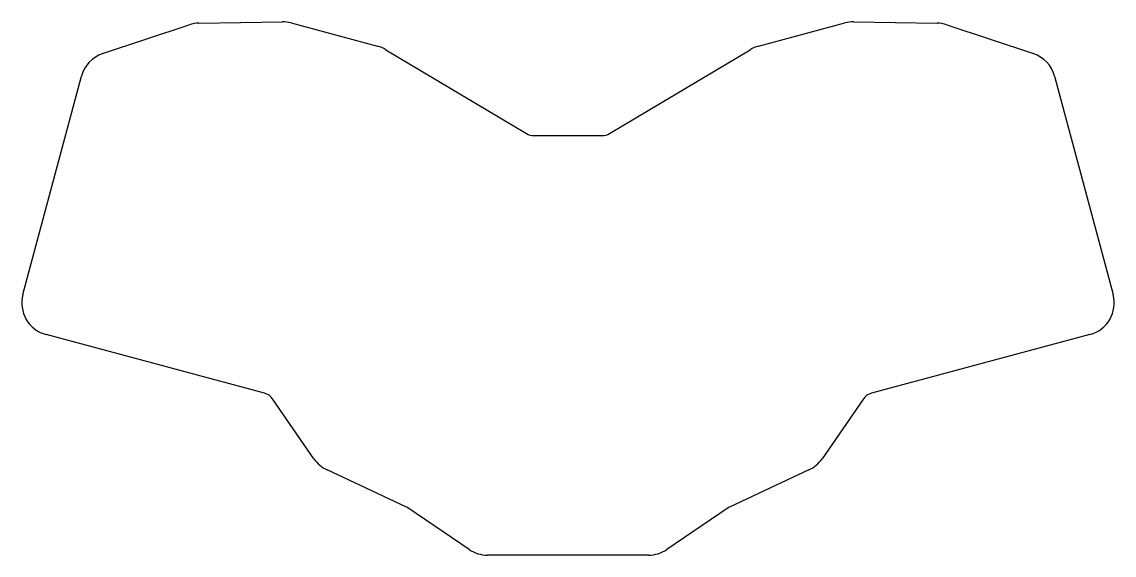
# Model space of a CAD drawing. Header units: millimetres. Extents: x -15 to 218, y -58 to 56.
import ezdxf

# ---------------------------------------------------------------- set-up
doc = ezdxf.new("R2010")
doc.units = ezdxf.units.MM

msp = doc.modelspace()

# ---------------------------------------------------------------- linework, layer by layer
for p, q in [((1.86, 48.91), (20.36, 55.09)), ((22.47, 55.45), (40.3, 55.7)), ((42.21, 55.47), (60.72, 50.5)), ((142.28, 50.5), (160.79, 55.47)), ((162.7, 55.7), (180.53, 55.45)), ((182.64, 55.09), (201.14, 48.91)), ((62.5, 49.75), (92.62, 31.79)), ((110.38, 31.79), (140.5, 49.75)), ((-15.21, -2.66), (-2.68, 44.08)), ((205.68, 44.08), (218.2, -2.66)), ((94.15, 31.36), (108.85, 31.36)), ((36.52, -23.76), (-10.26, -11.23)), ((213.26, -11.23), (166.48, -23.76)), ((47.11, -37.82), (38.21, -24.95)), ((164.79, -24.95), (155.89, -37.82)), ((66.79, -48.06), (49.91, -40.19)), ((153.09, -40.19), (136.21, -48.06)), ((80.33, -57.22), (67.2, -48.29)), ((135.79, -48.29), (122.67, -57.22)), ((118.74, -58.43), (84.26, -58.43))]:
    msp.add_line(p, q)
for centre, radius, start, end in [((22.57, 48.45), 7, 90.8192, 108.4691), ((40.4, 48.7), 7, 75, 90.8192), ((162.6, 48.7), 7, 89.1808, 105), ((180.42, 48.45), 7, 71.5309, 89.1808), ((58.91, 43.74), 7, 59.1808, 75), ((144.09, 43.74), 7, 105, 120.8192), ((4.08, 42.27), 7, 108.4691, 165), ((2.81, 46.07), 3, 108.4691312, 108.4691335), ((198.92, 42.27), 7, 15, 71.5309), ((200.19, 46.07), 3, 71.5308665, 71.5308688), ((0.22, 43.31), 3, 164.9999997, 165.0000021), ((202.78, 43.31), 3, 14.9999979, 15.0000003), ((94.15, 34.36), 3, 239.1808, 270), ((108.85, 34.36), 3, 270, 300.8192), ((-8.44, -4.47), 7, 165, 255), ((211.44, -4.47), 7, 285, 375), ((-9.48, -8.33), 3, 254.9999997, 255.0000021), ((212.48, -8.33), 3, 284.9999979, 285.0000003), ((35.75, -26.66), 3, 34.6532, 75), ((167.25, -26.66), 3, 105, 145.3468), ((52.87, -33.84), 7, 214.6532, 245), ((150.13, -33.84), 7, 295, 325.3468), ((65.52, -50.78), 3, 55.7762, 65), ((137.48, -50.78), 3, 115, 124.2238), ((84.26, -51.43), 7, 235.7762, 270), ((118.74, -51.43), 7, 270, 304.2238)]:
    msp.add_arc(centre, radius, start, end)

doc.saveas('drawing.dxf')
